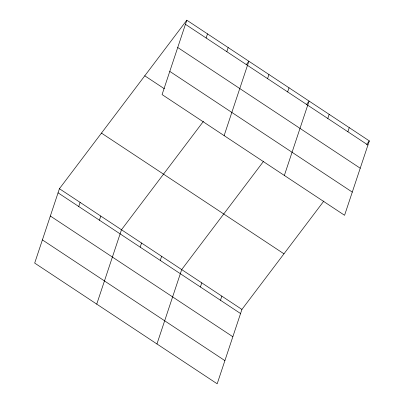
<?xml version="1.0" encoding="UTF-8"?>
<svg xmlns="http://www.w3.org/2000/svg" width="404" height="404" viewBox="0 0 404 404"><rect width="100%" height="100%" fill="white"/><g stroke="black" fill="none" stroke-linecap="round" stroke-linejoin="round"><path stroke-width="0.61" d="M186.815 20.2L162.075 94.576L344.572 215.287L369.317 140.91L186.815 20.2L59.428 188.713L34.683 263.09L217.185 383.8L241.925 309.424L323.856 201.046M78.74 206.515L80.108 202.394M99.424 220.195L100.793 216.074M96.733 304.131L121.478 229.755L203.409 121.372M206.131 38.001L207.499 33.88M140.183 247.152L141.552 243.031M226.811 51.682L228.184 47.561M160.257 260.429L161.625 256.308M224.124 135.618L248.864 61.241L246.213 64.751M156.959 343.966L181.699 269.589L263.63 161.206M267.569 78.639L268.943 74.518M200.404 286.986L201.778 282.866M287.643 91.92L289.017 87.799M220.478 300.263L221.852 296.142M284.35 175.452L309.09 101.076L306.439 104.585M327.796 118.473L329.164 114.357M347.869 131.754L349.238 127.634M366.665 144.42L369.317 140.91M185.446 24.321L367.943 145.031M177.735 47.505L360.232 168.216M169.786 71.392L352.283 192.102M144.778 75.811L164.428 88.804M101.465 133.103L283.962 253.813M59.428 188.713L241.925 309.424M58.055 192.829L240.557 313.544M50.343 216.019L232.84 336.729M42.4 239.905L224.897 360.615"/></g></svg>
